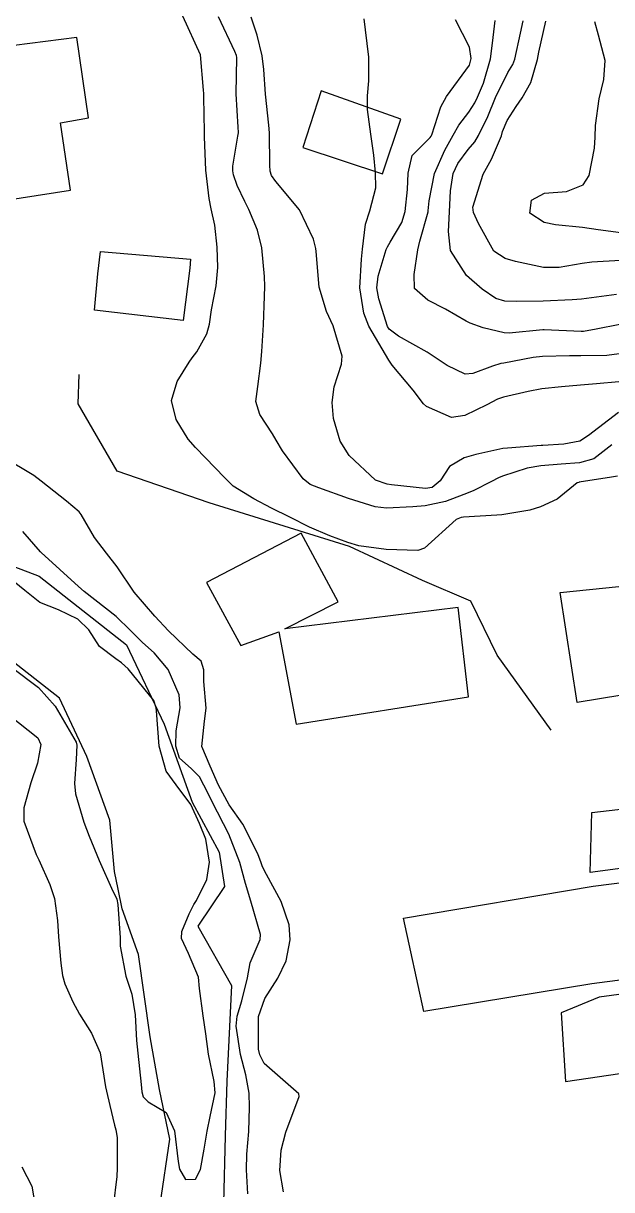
# Model space of a CAD drawing. Header units: metres. Extents: x 318500 to 325275, y 7408834 to 7428799.
# Drawn here: x 323455.2 to 323485.8, y 7420951.8 to 7421012.5 of the extents above; entities that cross this region are included whole.
import ezdxf

# ---------------------------------------------------------------- set-up
doc = ezdxf.new("R2010")
doc.units = ezdxf.units.M
doc.header["$MEASUREMENT"] = 0
for name, color, linetype in [('Curvas de Nivel 1m', 11, 'Continuous'), ('Curvas de Nivel 5m', 15, 'Continuous'), ('Edificações', 30, 'Continuous'), ('Hidrografia', 140, 'Continuous'), ('Vias Primárias', 230, 'Continuous'), ('Vias Secundárias', 230, 'Continuous')]:
    doc.layers.add(name, color=color, linetype=linetype)

msp = doc.modelspace()

# ---------------------------------------------------------------- linework, layer by layer
at = {"layer": 'Curvas de Nivel 1m', "flags": 128}
for points, elevation in [([(323486.156, 7420988.925), (323485.844, 7420988.865), (323484.15, 7420988.601), (323484.132, 7420988.599), (323484.051, 7420988.581), (323483.004, 7420987.73), (323482.131, 7420987.326), (323481.589, 7420987.154), (323480.124, 7420986.902), (323479.873, 7420986.885), (323478.122, 7420986.794), (323478.01, 7420986.773), (323477.742, 7420986.666), (323476.105, 7420985.173), (323475.754, 7420985.043), (323474.104, 7420985.112), (323472.674, 7420985.3), (323472.107, 7420985.465), (323471.176, 7420985.82), (323470.115, 7420986.268), (323469.087, 7420986.78), (323468.127, 7420987.257), (323467.205, 7420987.733), (323466.144, 7420988.4), (323465.695, 7420988.827), (323464.173, 7420990.411), (323463.791, 7420990.854), (323463.174, 7420991.877), (323462.929, 7420992.863), (323463.22, 7420993.855), (323463.852, 7420994.854), (323464.009, 7420995.077), (323464.238, 7420995.395), (323464.767, 7420996.328), (323464.898, 7420996.84), (323465.016, 7420997.587), (323465.259, 7420998.835), (323465.342, 7420999.786), (323465.295, 7421000.835), (323465.175, 7421001.989), (323464.998, 7421002.84), (323464.882, 7421003.379), (323464.718, 7421004.845), (323464.65, 7421006.582), (323464.65, 7421006.846), (323464.613, 7421008.651), (323464.607, 7421008.847), (323464.598, 7421009.024), (323464.44, 7421010.85), (323463.518, 7421012.86)], 734), ([(323486.197, 7420992.229), (323484.646, 7420991.034), (323484.182, 7420990.735), (323483.36, 7420990.592), (323482.268, 7420990.519), (323482.179, 7420990.514), (323480.419, 7420990.385), (323480.176, 7420990.356), (323478.765, 7420990.057), (323478.168, 7420989.883), (323477.403, 7420989.43), (323476.91, 7420988.679), (323476.492, 7420988.338), (323476.144, 7420988.281), (323474.38, 7420988.474), (323474.147, 7420988.51), (323473.544, 7420988.719), (323472.169, 7420990), (323471.714, 7420990.747), (323471.359, 7420991.919), (323471.294, 7420992.754), (323471.4, 7420993.564), (323471.771, 7420994.747), (323471.812, 7420995.171), (323471.346, 7420996.754), (323471.001, 7420997.493), (323470.617, 7420998.765), (323470.451, 7421000.624), (323470.437, 7421000.768), (323470.317, 7421001.259), (323469.583, 7421002.778), (323468.355, 7421004.267), (323468.133, 7421004.569), (323468.059, 7421004.795), (323468.051, 7421005.108), (323468.025, 7421006.795), (323467.995, 7421007.197), (323467.819, 7421008.799), (323467.731, 7421010.099), (323467.644, 7421010.802), (323467.379, 7421011.884), (323467.069, 7421012.811)], 736), ([(323486.219, 7420993.835), (323485.049, 7420993.736), (323484.216, 7420993.658), (323483.233, 7420993.577), (323482.213, 7420993.476), (323481.491, 7420993.337), (323480.206, 7420993.036), (323479.906, 7420992.933), (323479.342, 7420992.643), (323478.194, 7420992.073), (323477.5, 7420991.977), (323476.199, 7420992.553), (323476.054, 7420992.691), (323475.514, 7420993.393), (323474.421, 7420994.708), (323474.234, 7420994.963), (323473.195, 7420996.726), (323472.938, 7420997.401), (323472.736, 7420998.733), (323472.81, 7421000.225), (323472.866, 7421000.732), (323473.026, 7421002.034), (323473.246, 7421002.726), (323473.565, 7421003.934), (323473.556, 7421004.722), (323473.462, 7421005.635), (323473.299, 7421006.726), (323473.128, 7421008.01), (323473.135, 7421008.729), (323473.204, 7421009.505), (323473.194, 7421010.729), (323473.031, 7421012.161), (323472.96, 7421012.733)], 737), ([(323486.241, 7420995.286), (323485.589, 7420995.21), (323484.239, 7420995.186), (323483.641, 7420995.187), (323482.238, 7420995.153), (323481.757, 7420995.095), (323480.233, 7420994.812), (323480.082, 7420994.783), (323479.646, 7420994.639), (323478.617, 7420994.261), (323478.224, 7420994.236), (323477.273, 7420994.674), (323476.24, 7420995.373), (323474.748, 7420996.21), (323474.258, 7420996.572), (323474.172, 7420996.711), (323473.713, 7420998.157), (323473.618, 7420998.72), (323473.681, 7420999.327), (323474.106, 7421000.713), (323474.164, 7421000.86), (323474.316, 7421001.108), (323474.914, 7421002.121), (323475.09, 7421002.703), (323475.216, 7421003.837), (323475.255, 7421004.701), (323475.46, 7421005.613), (323476.388, 7421006.55), (323476.454, 7421006.624), (323476.48, 7421006.689), (323476.946, 7421008.148), (323477.248, 7421008.678), (323478.437, 7421010.321), (323478.523, 7421010.659), (323478.449, 7421011.261), (323477.715, 7421012.671)], 738), ([(323486.263, 7420996.816), (323485.037, 7420996.568), (323484.386, 7420996.45), (323484.258, 7420996.444), (323482.328, 7420996.54), (323482.259, 7420996.538), (323480.51, 7420996.373), (323480.256, 7420996.385), (323479.154, 7420996.647), (323478.485, 7420996.879), (323478.263, 7420996.995), (323477.2, 7420997.607), (323476.274, 7420998.088), (323475.582, 7420998.697), (323475.569, 7420999.419), (323475.751, 7421000.696), (323475.85, 7421001.162), (323476.292, 7421002.69), (323476.296, 7421002.735), (323476.346, 7421003.259), (323476.616, 7421004.686), (323477.159, 7421005.897), (323477.589, 7421006.672), (323477.879, 7421007.186), (323478.408, 7421007.875), (323478.718, 7421008.353), (323478.856, 7421008.653), (323479.165, 7421009.386), (323479.534, 7421010.644), (323479.637, 7421011.457), (323479.785, 7421012.64)], 739), ([(323486.304, 7421000.153), (323484.82, 7421000.055), (323484.301, 7420999.99), (323483.118, 7420999.778), (323482.297, 7420999.776), (323480.836, 7421000.091), (323480.304, 7421000.259), (323479.71, 7421000.639), (323478.904, 7421002.078), (323478.648, 7421002.655), (323478.609, 7421002.922), (323479.149, 7421004.648), (323479.589, 7421005.424), (323480.1, 7421006.634), (323480.168, 7421006.859), (323480.402, 7421007.439), (323480.876, 7421008.162), (323481.184, 7421008.622), (323481.639, 7421009.407), (323481.989, 7421010.615), (323482.058, 7421011.002), (323482.411, 7421012.611)], 741), ([(323486.326, 7421001.591), (323485.142, 7421001.753), (323484.329, 7421001.86), (323482.923, 7421002.01), (323482.333, 7421002.118), (323481.59, 7421002.618), (323481.671, 7421003.292), (323482.351, 7421003.661), (323483.497, 7421003.739), (323484.355, 7421004.091), (323484.68, 7421004.575), (323484.957, 7421005.995), (323484.985, 7421006.571), (323485.007, 7421007.179), (323485.201, 7421008.568), (323485.436, 7421009.571), (323485.503, 7421010.564), (323485.158, 7421011.871), (323484.966, 7421012.573)], 742), ([(323468.754, 7420951.673), (323468.569, 7420952.777), (323468.627, 7420953.835), (323468.876, 7420954.772), (323469.578, 7420956.621), (323469.548, 7420956.763), (323467.743, 7420958.338), (323467.516, 7420958.794), (323467.458, 7420959.091), (323467.461, 7420960.795), (323467.789, 7420961.734), (323468.464, 7420962.78), (323468.901, 7420963.687), (323469.11, 7420964.777), (323469.05, 7420965.57), (323468.643, 7420966.782), (323467.874, 7420968.181), (323467.667, 7420968.583), (323467.594, 7420968.794), (323467.427, 7420969.257), (323466.646, 7420970.809), (323465.925, 7420971.808), (323465.376, 7420972.828), (323464.945, 7420973.83), (323464.502, 7420974.842), (323464.647, 7420976.173), (323464.735, 7420976.839), (323464.615, 7420978.237), (323464.616, 7420978.841), (323464.463, 7420979.282), (323464.028, 7420979.658), (323462.768, 7420980.863), (323462.051, 7420981.627), (323460.984, 7420982.886), (323460.089, 7420984.193), (323459.548, 7420984.908), (323458.91, 7420985.72), (323458.222, 7420986.928), (323458.122, 7420987.061), (323457.449, 7420987.618), (323456.146, 7420988.665), (323455.759, 7420988.956), (323454.164, 7420989.907)], 733), ([(323466.892, 7420951.561), (323466.836, 7420952.803), (323466.856, 7420953.629), (323466.949, 7420954.801), (323466.987, 7420956.075), (323466.964, 7420956.801), (323466.79, 7420957.749), (323466.524, 7420958.808), (323466.295, 7420960.289), (323466.341, 7420960.812), (323466.585, 7420961.606), (323466.876, 7420962.804), (323467.025, 7420963.589), (323467.533, 7420964.794), (323467.558, 7420965.07), (323467.058, 7420966.802), (323466.777, 7420967.714), (323466.48, 7420968.811), (323465.902, 7420970.289), (323465.633, 7420970.824), (323465.319, 7420971.429), (323464.604, 7420972.84), (323464.374, 7420973.274), (323463.949, 7420973.705), (323463.347, 7420974.249), (323463.145, 7420974.858), (323463.171, 7420975.659), (323463.377, 7420976.856), (323463.326, 7420977.531), (323462.747, 7420978.863), (323462.028, 7420979.719), (323461.41, 7420980.255), (323460.797, 7420980.889), (323460.051, 7420981.617), (323458.38, 7420982.925), (323458.074, 7420983.181), (323456.137, 7420984.95), (323456.1, 7420984.985), (323455.185, 7420986.038)], 732), ([(323454.601, 7420978.971), (323456.004, 7420977.914), (323456.862, 7420976.941), (323457.962, 7420975.078), (323458.003, 7420974.92), (323457.953, 7420974.178), (323457.871, 7420972.921), (323457.932, 7420972.388), (323458.368, 7420970.915), (323458.636, 7420970.175), (323459.15, 7420968.907), (323459.864, 7420967.318), (323460.014, 7420967.05), (323460.074, 7420966.897), (323460.123, 7420966.629), (323460.252, 7420964.894), (323460.257, 7420964.46), (323460.555, 7420962.889), (323460.865, 7420961.958), (323461.029, 7420960.881), (323461.094, 7420959.546), (323461.17, 7420958.879), (323461.353, 7420957.248), (323461.385, 7420956.875), (323461.455, 7420956.612), (323461.715, 7420956.357), (323462.645, 7420955.791), (323463.088, 7420954.849), (323463.274, 7420953.248), (323463.349, 7420952.845), (323463.662, 7420952.303), (323464.169, 7420952.328), (323464.429, 7420952.832), (323464.632, 7420953.884), (323464.782, 7420954.829), (323464.946, 7420955.589), (323465.194, 7420956.825), (323465.15, 7420957.404), (323464.85, 7420958.829), (323464.715, 7420959.882), (323464.57, 7420960.832), (323464.378, 7420962.25), (323464.322, 7420962.835), (323463.818, 7420964.065), (323463.45, 7420964.846), (323463.467, 7420965.214), (323463.85, 7420966.14), (323464.079, 7420966.616), (323464.228, 7420966.836), (323464.771, 7420967.931), (323464.895, 7420968.83), (323464.72, 7420970.016), (323464.384, 7420970.843), (323463.925, 7420971.83), (323463.173, 7420972.858), (323462.651, 7420973.567), (323462.29, 7420974.867), (323462.148, 7420976.708), (323462.128, 7420976.869), (323461.996, 7420977.244), (323460.663, 7420978.89), (323460.328, 7420979.2), (323460.025, 7420979.405), (323459.167, 7420980.048), (323458.616, 7420980.921), (323458.048, 7420981.479), (323457.035, 7420981.961), (323456.061, 7420982.336), (323455.288, 7420982.962), (323454.084, 7420983.941)], 731), ([(323454.462, 7420976.494), (323455.965, 7420975.294), (323456.119, 7420974.948), (323455.95, 7420973.989), (323455.606, 7420972.955), (323455.234, 7420971.647), (323455.237, 7420970.96), (323455.884, 7420969.225), (323456.013, 7420968.948), (323456.596, 7420967.668), (323456.828, 7420966.935), (323456.98, 7420965.796), (323457.048, 7420964.932), (323457.164, 7420963.576), (323457.246, 7420962.928), (323457.37, 7420962.501), (323457.786, 7420961.559), (323458.141, 7420960.916), (323458.758, 7420959.917), (323459.213, 7420958.905), (323459.491, 7420957.135), (323459.534, 7420956.902), (323459.713, 7420956.157), (323459.95, 7420955.144), (323460.022, 7420954.895), (323460.088, 7420954.5), (323460.092, 7420952.894), (323460.085, 7420952.472), (323459.891, 7420950.896)], 732), ([(323455.138, 7420952.958), (323455.655, 7420951.958), (323455.818, 7420950.947)], 733)]:
    msp.add_lwpolyline(points, dxfattribs=dict(at, elevation=elevation))
at = {"layer": 'Curvas de Nivel 5m', "flags": 128}
for points, elevation in [([(323485.846, 7420990.555), (323484.91, 7420989.828), (323484.166, 7420989.617), (323483.213, 7420989.546), (323482.163, 7420989.453), (323481.449, 7420989.329), (323480.154, 7420988.916), (323479.95, 7420988.836), (323479.586, 7420988.638), (323478.633, 7420988.162), (323478.14, 7420987.971), (323477.201, 7420987.607), (323476.13, 7420987.375), (323475.497, 7420987.329), (323474.128, 7420987.248), (323473.529, 7420987.319), (323472.135, 7420987.761), (323470.594, 7420988.312), (323470.146, 7420988.495), (323469.78, 7420988.774), (323468.71, 7420990.247), (323468.382, 7420990.788), (323468.183, 7420991.126), (323467.521, 7420992.128), (323467.314, 7420992.803), (323467.419, 7420993.595), (323467.584, 7420994.8), (323467.623, 7420995.415), (323467.709, 7420996.798), (323467.773, 7420998.295), (323467.78, 7420998.798), (323467.766, 7420999.319), (323467.636, 7421000.8), (323467.408, 7421001.719), (323466.951, 7421002.811), (323466.749, 7421003.219), (323466.352, 7421004.056), (323466.147, 7421004.613), (323466.111, 7421004.824), (323466.12, 7421005.067), (323466.387, 7421006.617), (323466.42, 7421006.79), (323466.42, 7421006.82), (323466.394, 7421007.093), (323466.296, 7421008.822), (323466.33, 7421010.713), (323466.315, 7421010.822), (323466.23, 7421011.037), (323465.38, 7421012.836)], 735), ([(323486.102, 7420998.376), (323484.276, 7420998.14), (323483.787, 7420998.099), (323482.274, 7420998.025), (323480.888, 7420998.009), (323480.274, 7420998.034), (323479.816, 7420998.177), (323479.108, 7420998.648), (323478.291, 7420999.368), (323477.453, 7421000.673), (323477.347, 7421001.653), (323477.404, 7421002.674), (323477.447, 7421003.77), (323477.594, 7421004.671), (323477.833, 7421005.203), (323478.379, 7421005.923), (323478.717, 7421006.323), (323478.917, 7421006.652), (323479.398, 7421007.652), (323479.799, 7421008.639), (323480.433, 7421009.928), (323480.705, 7421010.36), (323480.81, 7421010.626), (323481.105, 7421011.979), (323481.238, 7421012.622)], 740)]:
    msp.add_lwpolyline(points, dxfattribs=dict(at, elevation=elevation))
at = {"layer": 'Edificações'}
for points in [[(323450.627, 7421010.821), (323451.496, 7421002.864), (323457.661, 7421003.806), (323457.147, 7421007.315), (323458.602, 7421007.571), (323458.003, 7421011.765)], [(323470.715, 7421008.976), (323469.765, 7421006.039), (323473.912, 7421004.657), (323474.862, 7421007.507)], [(323463.871, 7420999.743), (323463.536, 7420997.02), (323458.923, 7420997.565), (323459.091, 7420999.45), (323459.232, 7421000.618), (323463.921, 7421000.211)], [(323469.677, 7420985.949), (323464.754, 7420983.384), (323466.527, 7420980.105), (323468.513, 7420980.819), (323469.413, 7420976.003), (323478.387, 7420977.431), (323477.857, 7420982.085), (323468.831, 7420980.975), (323471.61, 7420982.376), (323469.677, 7420985.949)], [(323491.648, 7420983.74), (323492.085, 7420978.455), (323484.041, 7420977.145), (323483.166, 7420982.866), (323491.648, 7420983.74)], [(323505.603, 7420976.438), (323505.912, 7420971.104), (323484.732, 7420968.283), (323484.82, 7420971.413), (323487.07, 7420971.677), (323486.938, 7420973.925), (323505.603, 7420976.438)], [(323506.052, 7420970.274), (323506.72, 7420965.335), (323484.809, 7420962.488), (323476.072, 7420961.045), (323475.009, 7420965.909), (323484.886, 7420967.586), (323506.052, 7420970.274)], [(323501.726, 7420960.103), (323507.064, 7420961.005), (323506.217, 7420964.645), (323485.194, 7420961.794), (323483.217, 7420960.976), (323483.443, 7420957.413), (323501.726, 7420960.103)]]:
    msp.add_lwpolyline(points, close=True, dxfattribs=at)
at = {"layer": 'Hidrografia'}
for points in [[(323452.285, 7420985.145), (323456.037, 7420983.724), (323460.585, 7420980.146), (323462.541, 7420976.003), (323464.008, 7420971.956), (323465.402, 7420969.35), (323465.688, 7420967.553), (323464.299, 7420965.491), (323466.056, 7420962.415), (323465.811, 7420957.434), (323465.714, 7420954.587), (323465.636, 7420951.079)], [(323462.326, 7420951.01), (323462.841, 7420954.412), (323462.297, 7420956.996), (323461.811, 7420959.741), (323461.207, 7420964.016), (323460.349, 7420966.389), (323460.149, 7420967.419), (323459.948, 7420968.334), (323459.717, 7420971.01), (323458.515, 7420974.327), (323457.084, 7420977.358), (323453.869, 7420979.887)]]:
    msp.add_lwpolyline(points, dxfattribs=at)
at = {"layer": 'Vias Primárias'}
for points in [[(323715.644, 7420145.548, 0), (323709.04, 7420132.939)], [(323831.088, 7420001.787, 0), (323833.844, 7420008.443, 0.220888)], [(323205.069, 7420933.766, 0), (323207.298, 7420931.929, 0.020742), (323210.311, 7420929.649), (323213.335, 7420928.865), (323214.564, 7420929.479), (323216.061, 7420926.782), (323213.869, 7420925.313), (323213.871, 7420924.556), (323218.068, 7420917.639), (323222.108, 7420910.972), (323227.38, 7420903.131), (323230.217, 7420898.982, 0.38291), (323236.446, 7420897.46), (323249.502, 7420903.926), (323257.59, 7420907.836)]]:
    msp.add_lwpolyline(points, format="xyb", dxfattribs=at)
at = {"layer": 'Vias Secundárias'}
msp.add_lwpolyline([(323482.687, 7420975.693), (323479.88, 7420979.61), (323478.518, 7420982.414), (323476, 7420983.486), (323472.202, 7420985.26), (323464.883, 7420987.535), (323460.095, 7420989.185), (323458.072, 7420992.69), (323458.113, 7420994.216)], dxfattribs=at)

doc.saveas('drawing.dxf')
